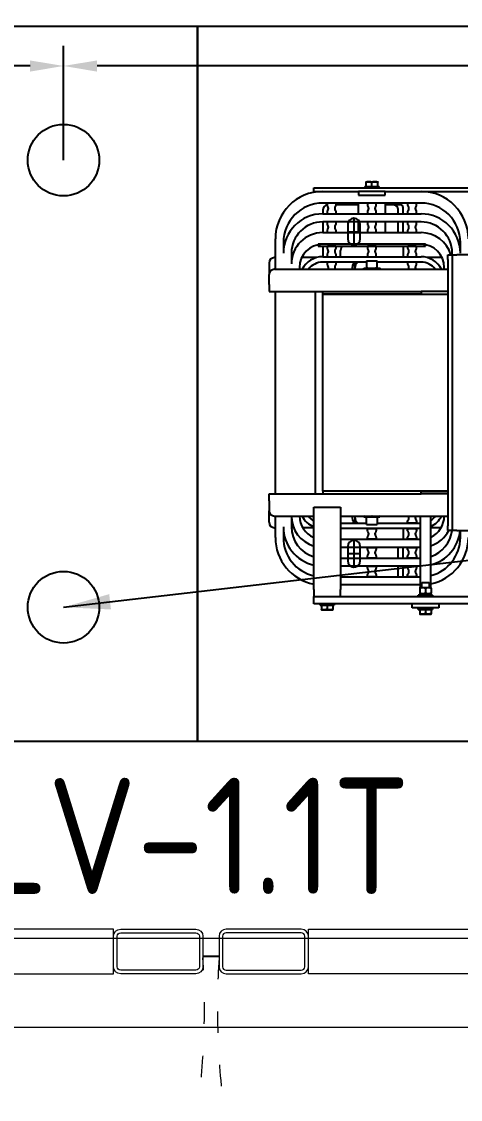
# Model space of a CAD drawing. Extents: x 61367 to 140945, y -1257 to 25588.
# Drawn here: x 79012 to 79503, y 8614 to 9819 of the extents above; entities that cross this region are included whole.
import ezdxf

# ---------------------------------------------------------------- set-up
doc = ezdxf.new("R2010")
doc.units = 0
doc.header["$MEASUREMENT"] = 0
doc.header["$PDMODE"] = 2
doc.header["$PDSIZE"] = 0.2
doc.linetypes.add('ACAD_ISO03W100', pattern=[30, 12, -18])
doc.layers.get('0').update_dxf_attribs({"linetype": 'CONTINUOUS'})
doc.layers.get('DEFPOINTS').update_dxf_attribs({"linetype": 'CONTINUOUS'})
for name, color, linetype, lineweight in [('CO', 7, 'CONTINUOUS', 9), ('THICK', 7, 'CONTINUOUS', 0), ('标注', 5, 'CONTINUOUS', 18)]:
    doc.layers.add(name, color=color, linetype=linetype, lineweight=lineweight)
doc.styles.add('txtstyle_200', font='tssdeng.shx', dxfattribs={"bigfont": 'hztxt.shx'})
doc.styles.add('仿宋', font='SimSun.ttf', dxfattribs={"width": 0.8})
doc.styles.add('仿宋体', font='仿宋_GB2312.ttf', dxfattribs={"width": 0.8})
doc.dimstyles.new('12倍', dxfattribs={"dimscale": 21, "dimtxt": 3.5, "dimasz": 2.5, "dimexe": 1.5, "dimexo": 0, "dimgap": 1, "dimtad": 1, "dimtoh": 1, "dimdsep": 46, "dimtxsty": '仿宋', "dimcen": 2.5, "dimdle": 5, "dimclrd": 4, "dimclre": 4, "dimclrt": 3, "dimadec": 0, "dimazin": 0, "dimtfac": 1, "dimtmove": 0, "dimatfit": 3, "dimfxl": 1, "dimtolj": 1, "dimarcsym": 0})
doc.dimstyles.new('STANDARD$0', dxfattribs={"dimtxt": 50, "dimasz": 50, "dimexe": 30, "dimexo": 0, "dimgap": 16, "dimtad": 1, "dimdec": 3, "dimdsep": 46, "dimtxsty": '仿宋体', "dimcen": 0, "dimclrd": 6, "dimclre": 6, "dimclrt": 3, "dimazin": 2, "dimtfac": 0.428571, "dimtdec": 3, "dimtmove": 0, "dimatfit": 3, "dimldrblk": 'NONE', "dimfxl": 1, "dimtolj": 1, "dimlwd": 25, "dimlwe": 25, "dimarcsym": 0})

# ---------------------------------------------------------------- blocks, each defined once
blk = doc.blocks.new('*D710')
at = {"color": 4, "linetype": 'Continuous', "lineweight": -2, "transparency": 16777216}
for p, q in [((80323.2, 10407.8), (80323.2, 9746.9)), ((79059.2, 9664.1), (79059.2, 9791.9)), ((80285.7, 9769.4), (79096.7, 9769.4))]:
    blk.add_line(p, q, dxfattribs=at)
at = {"color": 4, "transparency": 16777216}
for points in [[(79096.7, 9775.6), (79096.7, 9763.1), (79059.2, 9769.4)], [(80285.7, 9775.6), (80285.7, 9763.1), (80323.2, 9769.4)]]:
    blk.add_solid(points, dxfattribs=at)
at = {"layer": 'DEFPOINTS', "color": 0, "transparency": 16777216}
for p in [(80323.2, 10407.8), (79059.2, 9769.4), (79059.2, 9664.1)]:
    blk.add_point(p, dxfattribs=at)
at = {"color": 3, "lineweight": -3, "transparency": 16777216, "insert": (79691.2, 9810.6), "char_height": 52.5, "attachment_point": 5, "style": '仿宋'}
blk.add_mtext('\\A1;1264', dxfattribs=at)
blk = doc.blocks.new('*D711')
at = {"color": 4, "linetype": 'Continuous', "lineweight": -2, "transparency": 16777216}
for p, q in [((78559.2, 9664.1), (78559.2, 9791.9)), ((79059.2, 9664.1), (79059.2, 9791.9)), ((79021.7, 9769.4), (78596.7, 9769.4))]:
    blk.add_line(p, q, dxfattribs=at)
at = {"color": 4, "transparency": 16777216}
for points in [[(78596.7, 9775.6), (78596.7, 9763.1), (78559.2, 9769.4)], [(79021.7, 9775.6), (79021.7, 9763.1), (79059.2, 9769.4)]]:
    blk.add_solid(points, dxfattribs=at)
at = {"layer": 'DEFPOINTS', "color": 0, "transparency": 16777216}
for p in [(78559.2, 9769.4), (78559.2, 9664.1), (79059.2, 9664.1)]:
    blk.add_point(p, dxfattribs=at)
at = {"color": 3, "lineweight": -3, "transparency": 16777216, "insert": (78809.2, 9810.6), "char_height": 52.5, "attachment_point": 5, "style": '仿宋'}
blk.add_mtext('\\A1;500', dxfattribs=at)
blk = doc.blocks.new('*D714')
at = {"color": 4, "linetype": 'Continuous', "lineweight": -2, "transparency": 16777216}
for p, q in [((80026.9, 8754.1), (80132.9, 8754.1)), ((80101.4, 8701.6), (80101.4, 8166.6)), ((79468.1, 8114.1), (80132.9, 8114.1))]:
    blk.add_line(p, q, dxfattribs=at)
at = {"color": 4, "transparency": 16777216}
for points in [[(80092.6, 8701.6), (80110.1, 8701.6), (80101.4, 8754.1)], [(80092.6, 8166.6), (80110.1, 8166.6), (80101.4, 8114.1)]]:
    blk.add_solid(points, dxfattribs=at)
at = {"layer": 'DEFPOINTS', "color": 0, "transparency": 16777216}
for p in [(80026.9, 8754.1), (79468.1, 8114.1), (80101.4, 8114.1)]:
    blk.add_point(p, dxfattribs=at)
at = {"color": 3, "transparency": 16777216, "insert": (80043.6, 8434.1), "char_height": 73.5, "attachment_point": 5, "rotation": 90, "style": '仿宋'}
blk.add_mtext('\\A1;＜1000', dxfattribs=at)
blk = doc.blocks.new('fdsgfd')
at = {"color": 42}
for p, q in [((2329, 1266.7), (2332.2, 1266.7)), ((2329, 1261.4), (2329, 1266.1)), ((2332.2, 1266.7), (2338.7, 1266.7)), ((2335.5, 1261.4), (2335.5, 1266.1)), ((2338.7, 1266.7), (2342, 1266.7)), ((2342, 1261.4), (2342, 1266.1)), ((2270.5, 1259.8), (2810.5, 1259.8)), ((2270.5, 1255.8), (2270.5, 1259.8)), ((2270.5, 1255.8), (2280.5, 1255.8)), ((2280.5, 1255.8), (2320.5, 1255.8)), ((2320.5, 1255.8), (2320.5, 1251.8)), ((2350.5, 1255.8), (2320.5, 1255.8)), ((2327.5, 1261.4), (2327.5, 1259.8)), ((2327.5, 1261.4), (2343.5, 1261.4)), ((2343.5, 1259.8), (2343.5, 1261.4)), ((2350.5, 1255.8), (2390.5, 1255.8)), ((2350.5, 1251.8), (2350.5, 1255.8)), ((2390.5, 1255.8), (2510.5, 1255.8)), ((2294.5, 1242.8), (2280.5, 1242.8)), ((2285.5, 1241.8), (2285.5, 1240.4)), ((2294.5, 1242.8), (2286.5, 1242.8)), ((2339.5, 1242.8), (2294.5, 1242.8)), ((2295.5, 1240.4), (2295.5, 1241.8)), ((2320.5, 1251.8), (2350.5, 1251.8)), ((2320.5, 1230.8), (2320.5, 1242.8)), ((2330.5, 1241.8), (2330.5, 1240.4)), ((2339.5, 1242.8), (2331.5, 1242.8)), ((2384.5, 1242.8), (2339.5, 1242.8)), ((2340.5, 1240.4), (2340.5, 1241.8)), ((2350.5, 1242.8), (2350.5, 1230.8)), ((2375.5, 1241.8), (2375.5, 1240.4)), ((2384.5, 1242.8), (2376.5, 1242.8)), ((2390.5, 1242.8), (2384.5, 1242.8)), ((2385.5, 1240.4), (2385.5, 1241.8)), ((2280.5, 1234.8), (2280.5, 1230.8)), ((2280.5, 1230.8), (2294.5, 1230.8)), ((2285.5, 1233.3), (2285.5, 1231.8)), ((2286.5, 1230.8), (2294.5, 1230.8)), ((2294.5, 1230.8), (2339.5, 1230.8)), ((2320.5, 1240.8), (2295.5, 1240.8)), ((2295.5, 1231.8), (2295.5, 1233.3)), ((2330.5, 1233.3), (2330.5, 1231.8)), ((2331.5, 1230.8), (2339.5, 1230.8)), ((2339.5, 1230.8), (2384.5, 1230.8)), ((2340.5, 1231.8), (2340.5, 1233.3)), ((2358.5, 1240.8), (2350.5, 1240.8)), ((2368.9, 1240.8), (2358.5, 1240.8)), ((2364.5, 1236.9), (2364.5, 1230.8)), ((2370.5, 1230.8), (2370.5, 1236.9)), ((2375.5, 1233.3), (2375.5, 1231.8)), ((2376.5, 1230.8), (2384.5, 1230.8)), ((2384.5, 1230.8), (2390.5, 1230.8)), ((2385.5, 1231.8), (2385.5, 1233.3)), ((2294.5, 1221.8), (2280.5, 1221.8)), ((2280.5, 1221.8), (2280.5, 1209.8)), ((2285.5, 1220.8), (2285.5, 1219.4)), ((2294.5, 1221.8), (2286.5, 1221.8)), ((2339.5, 1221.8), (2294.5, 1221.8)), ((2295.5, 1219.4), (2295.5, 1220.8)), ((2308.5, 1218.8), (2308.5, 1209.8)), ((2315.5, 1225.8), (2315.5, 1195.8)), ((2320.5, 1209.8), (2320.5, 1221.8)), ((2330.5, 1220.8), (2330.5, 1219.4)), ((2339.5, 1221.8), (2331.5, 1221.8)), ((2384.5, 1221.8), (2339.5, 1221.8)), ((2340.5, 1219.4), (2340.5, 1220.8)), ((2350.5, 1221.8), (2350.5, 1209.8)), ((2364.5, 1221.8), (2364.5, 1209.8)), ((2370.5, 1209.8), (2370.5, 1221.8)), ((2375.5, 1220.8), (2375.5, 1219.4)), ((2384.5, 1221.8), (2376.5, 1221.8)), ((2390.5, 1221.8), (2384.5, 1221.8)), ((2385.5, 1219.4), (2385.5, 1220.8)), ((2280.5, 1209.8), (2294.5, 1209.8)), ((2285.5, 1212.3), (2285.5, 1210.8)), ((2286.5, 1209.8), (2294.5, 1209.8)), ((2294.5, 1209.8), (2339.5, 1209.8)), ((2295.5, 1210.8), (2295.5, 1212.3)), ((2308.5, 1210.8), (2322.5, 1210.8)), ((2330.5, 1212.3), (2330.5, 1210.8)), ((2331.5, 1209.8), (2339.5, 1209.8)), ((2339.5, 1209.8), (2384.5, 1209.8)), ((2340.5, 1210.8), (2340.5, 1212.3)), ((2375.5, 1212.3), (2375.5, 1210.8)), ((2376.5, 1209.8), (2384.5, 1209.8)), ((2384.5, 1209.8), (2390.5, 1209.8)), ((2385.5, 1210.8), (2385.5, 1212.3)), ((2227.5, 1168.8), (2227.5, 1202.8)), ((2236.5, 1198.8), (2236.5, 1186.8)), ((2280.5, 1196.8), (2275.5, 1196.8)), ((2275.5, 1196.8), (2275.5, 1196.3)), ((2275.5, 1196.3), (2275.5, 1194.8)), ((2275.5, 1194.8), (2294.5, 1194.8)), ((2390.5, 1196.8), (2280.5, 1196.8)), ((2390.5, 1196.8), (2280.5, 1196.8)), ((2280.5, 1194.8), (2280.5, 1182.8)), ((2285.5, 1193.8), (2285.5, 1192.4)), ((2294.5, 1194.8), (2286.5, 1194.8)), ((2294.5, 1194.8), (2339.5, 1194.8)), ((2295.5, 1192.4), (2295.5, 1193.8)), ((2330.5, 1193.8), (2330.5, 1192.4)), ((2339.5, 1194.8), (2331.5, 1194.8)), ((2339.5, 1194.8), (2384.5, 1194.8)), ((2340.5, 1192.4), (2340.5, 1193.8)), ((2370.5, 1194.8), (2370.5, 1182.8)), ((2375.5, 1193.8), (2375.5, 1192.4)), ((2384.5, 1194.8), (2376.5, 1194.8)), ((2384.5, 1194.8), (2395.5, 1194.8)), ((2385.5, 1192.4), (2385.5, 1193.8)), ((2395.5, 1196.8), (2390.5, 1196.8)), ((2395.5, 1196.3), (2395.5, 1196.8)), ((2395.5, 1194.8), (2395.5, 1196.3)), ((2434.5, 1186.8), (2434.5, 1198.8)), ((2227.5, 1181.8), (2226.5, 1181.8)), ((2245.5, 1186.8), (2245.5, 1174.8)), ((2246.2, 1181.8), (2245.5, 1181.8)), ((2273.3, 1181.8), (2256.9, 1181.8)), ((2280.5, 1182.8), (2294.5, 1182.8)), ((2285.5, 1185.3), (2285.5, 1183.8)), ((2286.5, 1182.8), (2294.5, 1182.8)), ((2294.5, 1182.8), (2339.5, 1182.8)), ((2295.5, 1183.8), (2295.5, 1185.3)), ((2300.5, 1182.8), (2300.5, 1189.8)), ((2330.5, 1185.3), (2330.5, 1183.8)), ((2331.5, 1182.8), (2339.5, 1182.8)), ((2339.5, 1182.8), (2384.5, 1182.8)), ((2340.5, 1183.8), (2340.5, 1185.3)), ((2375.5, 1185.3), (2375.5, 1183.8)), ((2376.5, 1182.8), (2384.5, 1182.8)), ((2384.5, 1182.8), (2390.5, 1182.8)), ((2385.5, 1183.8), (2385.5, 1185.3)), ((2414, 1181.8), (2397.6, 1181.8)), ((2420.5, 1184.8), (2425.5, 1184.8)), ((2420.5, 1179.8), (2420.5, 1184.8)), ((2425.5, 1184.8), (2425.5, 1186.8)), ((2425.5, 1184.8), (2425.5, 1179.8)), ((2425.5, 1184.8), (2430.5, 1184.8)), ((2470.5, 1184.8), (2430.5, 1184.8)), ((2220.5, 1175.8), (2220.5, 1162.8)), ((2254.5, 1170.8), (2254.5, 1168.8)), ((2294.5, 1176.8), (2280.5, 1176.8)), ((2285.5, 1175.8), (2285.5, 1174.4)), ((2294.5, 1176.8), (2286.5, 1176.8)), ((2329.5, 1176.8), (2294.5, 1176.8)), ((2295.5, 1174.4), (2295.5, 1175.8)), ((2326.5, 1169.9), (2331, 1169.9)), ((2329.5, 1178.4), (2329.5, 1169.9)), ((2329.5, 1178.4), (2341.5, 1178.4)), ((2331, 1169.9), (2340, 1169.9)), ((2340, 1169.9), (2344.5, 1169.9)), ((2341.5, 1169.9), (2341.5, 1178.4)), ((2384.5, 1176.8), (2341.5, 1176.8)), ((2375.5, 1175.8), (2375.5, 1174.4)), ((2384.5, 1176.8), (2376.5, 1176.8)), ((2390.5, 1176.8), (2384.5, 1176.8)), ((2385.5, 1174.4), (2385.5, 1175.8)), ((2416.5, 1168.8), (2416.5, 1170.8)), ((2420.5, 1179.8), (2420.5, 881.8)), ((2425.5, 1179.8), (2425.5, 881.8)), ((2220.5, 1151.8), (2220.5, 1162.8)), ((2226.5, 1168.8), (2420.5, 1168.8)), ((2326.5, 1169.1), (2326.5, 1168.8)), ((2335.5, 1169.1), (2335.5, 1168.8)), ((2344.5, 1169.1), (2344.5, 1168.8)), ((2220.5, 1151.8), (2220.5, 1143.8)), ((2220.5, 1143.8), (2280.5, 1143.8)), ((2227.5, 917.8), (2227.5, 1143.8)), ((2272.5, 917.8), (2272.5, 1143.8)), ((2280.5, 1143.8), (2390.5, 1143.8)), ((2280.5, 1140.8), (2280.5, 1143.8)), ((2390.5, 1140.8), (2280.5, 1140.8)), ((2280.5, 1140.8), (2390.5, 1140.8)), ((2280.5, 920.8), (2280.5, 1140.8)), ((2420.5, 1143.8), (2390.5, 1143.8)), ((2390.5, 1143.8), (2390.5, 1140.8)), ((2390.5, 1143.8), (2390.5, 1140.8)), ((2390.5, 1140.8), (2420.5, 1140.8)), ((2390.5, 1140.8), (2420.5, 1140.8)), ((2220.5, 917.8), (2280.5, 917.8)), ((2220.5, 909.8), (2220.5, 917.8)), ((2390.5, 920.8), (2280.5, 920.8)), ((2280.5, 920.8), (2280.5, 917.8)), ((2390.5, 920.8), (2280.5, 920.8)), ((2280.5, 917.8), (2390.5, 917.8)), ((2390.5, 917.8), (2390.5, 920.8)), ((2390.5, 920.8), (2420.5, 920.8)), ((2390.5, 917.8), (2390.5, 920.8)), ((2420.5, 920.8), (2390.5, 920.8)), ((2420.5, 917.8), (2390.5, 917.8)), ((2220.5, 909.8), (2220.5, 898.8)), ((2220.5, 885.8), (2220.5, 898.8)), ((2226.5, 892.8), (2270.5, 892.8)), ((2227.5, 868.8), (2227.5, 892.8)), ((2245.5, 892.8), (2245.5, 880.8)), ((2270.5, 902.8), (2300.5, 902.8)), ((2270.5, 810.8), (2270.5, 902.8)), ((2300.5, 902.8), (2300.5, 810.8)), ((2300.5, 892.8), (2420.5, 892.8)), ((2326.5, 892.6), (2326.5, 892.8)), ((2335.5, 892.6), (2335.5, 892.8)), ((2344.5, 892.6), (2344.5, 892.8)), ((2389.5, 892.8), (2389.5, 812.8)), ((2401.5, 812.8), (2401.5, 892.8)), ((2236.5, 880.8), (2236.5, 868.8)), ((2300.5, 884.8), (2329.5, 884.8)), ((2326.5, 891.8), (2331, 891.8)), ((2329.5, 883.3), (2329.5, 891.8)), ((2329.5, 883.3), (2341.5, 883.3)), ((2331, 891.8), (2340, 891.8)), ((2340, 891.8), (2344.5, 891.8)), ((2341.5, 891.8), (2341.5, 883.3)), ((2341.5, 884.8), (2384.5, 884.8)), ((2375.5, 885.8), (2375.5, 887.3)), ((2384.5, 884.8), (2376.5, 884.8)), ((2384.5, 884.8), (2389.5, 884.8)), ((2385.5, 887.3), (2385.5, 885.8)), ((2420.5, 876.8), (2420.5, 881.8)), ((2425.5, 881.8), (2425.5, 876.8)), ((2227.5, 879.8), (2226.5, 879.8)), ((2236.5, 879.8), (2236.5, 879.8)), ((2248, 879.8), (2245.5, 879.8)), ((2270.5, 879.8), (2257.9, 879.8)), ((2339.5, 878.8), (2300.5, 878.8)), ((2330.5, 876.4), (2330.5, 877.8)), ((2330.5, 867.8), (2330.5, 869.3)), ((2331.5, 878.8), (2339.5, 878.8)), ((2384.5, 878.8), (2339.5, 878.8)), ((2340.5, 877.8), (2340.5, 876.4)), ((2340.5, 869.3), (2340.5, 867.8)), ((2370.5, 878.8), (2370.5, 866.8)), ((2375.5, 876.4), (2375.5, 877.8)), ((2375.5, 867.8), (2375.5, 869.3)), ((2376.5, 878.8), (2384.5, 878.8)), ((2389.5, 878.8), (2384.5, 878.8)), ((2385.5, 877.8), (2385.5, 876.4)), ((2385.5, 869.3), (2385.5, 867.8)), ((2413, 879.8), (2401.5, 879.8)), ((2425.5, 876.8), (2420.5, 876.8)), ((2430.5, 876.8), (2425.5, 876.8)), ((2430.5, 876.8), (2470.5, 876.8)), ((2434.5, 868.8), (2434.5, 876.8)), ((2300.5, 866.8), (2339.5, 866.8)), ((2339.5, 857.8), (2300.5, 857.8)), ((2308.5, 857.8), (2308.5, 845.8)), ((2315.5, 865.8), (2315.5, 835.8)), ((2322.5, 845.8), (2322.5, 857.8)), ((2330.5, 855.4), (2330.5, 856.8)), ((2339.5, 866.8), (2331.5, 866.8)), ((2331.5, 857.8), (2339.5, 857.8)), ((2339.5, 866.8), (2384.5, 866.8)), ((2384.5, 857.8), (2339.5, 857.8)), ((2340.5, 856.8), (2340.5, 855.4)), ((2364.5, 857.8), (2364.5, 845.8)), ((2370.5, 845.8), (2370.5, 857.8)), ((2375.5, 855.4), (2375.5, 856.8)), ((2384.5, 866.8), (2376.5, 866.8)), ((2376.5, 857.8), (2384.5, 857.8)), ((2384.5, 866.8), (2389.5, 866.8)), ((2389.5, 857.8), (2384.5, 857.8)), ((2385.5, 856.8), (2385.5, 855.4)), ((2300.5, 845.8), (2339.5, 845.8)), ((2308.5, 850.8), (2322.5, 850.8)), ((2330.5, 846.8), (2330.5, 848.3)), ((2339.5, 845.8), (2331.5, 845.8)), ((2339.5, 845.8), (2384.5, 845.8)), ((2340.5, 848.3), (2340.5, 846.8)), ((2375.5, 846.8), (2375.5, 848.3)), ((2384.5, 845.8), (2376.5, 845.8)), ((2384.5, 845.8), (2389.5, 845.8)), ((2385.5, 848.3), (2385.5, 846.8)), ((2339.5, 836.8), (2300.5, 836.8)), ((2330.5, 834.4), (2330.5, 835.8)), ((2331.5, 836.8), (2339.5, 836.8)), ((2384.5, 836.8), (2339.5, 836.8)), ((2340.5, 835.8), (2340.5, 834.4)), ((2364.5, 836.8), (2364.5, 824.8)), ((2370.5, 824.8), (2370.5, 836.8)), ((2375.5, 834.4), (2375.5, 835.8)), ((2376.5, 836.8), (2384.5, 836.8)), ((2389.5, 836.8), (2384.5, 836.8)), ((2385.5, 835.8), (2385.5, 834.4)), ((2300.5, 824.8), (2339.5, 824.8)), ((2330.5, 825.8), (2330.5, 827.3)), ((2339.5, 824.8), (2331.5, 824.8)), ((2339.5, 824.8), (2384.5, 824.8)), ((2340.5, 827.3), (2340.5, 825.8)), ((2375.5, 825.8), (2375.5, 827.3)), ((2384.5, 824.8), (2376.5, 824.8)), ((2384.5, 824.8), (2389.5, 824.8)), ((2385.5, 827.3), (2385.5, 825.8)), ((2270.5, 810.8), (2270.5, 802.8)), ((2389.5, 815.8), (2300.5, 815.8)), ((2300.5, 802.8), (2300.5, 810.8)), ((2389, 812.8), (2392.2, 812.8)), ((2389, 812.3), (2389, 806.6)), ((2391.5, 812.8), (2391.5, 818.4)), ((2391.5, 818.4), (2399.5, 818.4)), ((2392.2, 812.8), (2398.7, 812.8)), ((2395.5, 812.3), (2395.5, 806.6)), ((2398.7, 812.8), (2402, 812.8)), ((2399.5, 818.4), (2399.5, 812.8)), ((2402, 812.3), (2402, 806.6)), ((2270.5, 794.8), (2270.5, 802.8)), ((2270.5, 802.8), (2860.5, 802.8)), ((2387.5, 802.8), (2387.5, 804.4)), ((2403.5, 804.4), (2387.5, 804.4)), ((2403.5, 802.8), (2387.5, 802.8)), ((2389, 806), (2392.2, 806)), ((2389.5, 804.4), (2389.5, 806)), ((2389.5, 802.8), (2389.5, 802.8)), ((2391.5, 802.8), (2391.5, 802.8)), ((2392.2, 806), (2398.7, 806)), ((2398.7, 806), (2402, 806)), ((2399.5, 802.8), (2399.5, 802.8)), ((2401.5, 806), (2401.5, 804.4)), ((2401.5, 802.8), (2401.5, 802.8)), ((2403.5, 804.4), (2403.5, 802.8)), ((2380.5, 794.8), (2270.5, 794.8)), ((2277.5, 793.2), (2277.5, 794.8)), ((2277.5, 793.2), (2293.5, 793.2)), ((2279, 793.2), (2279, 788.5)), ((2279, 787.9), (2282.2, 787.9)), ((2282.2, 787.9), (2288.7, 787.9)), ((2285.5, 793.2), (2285.5, 788.5)), ((2288.7, 787.9), (2292, 787.9)), ((2292, 793.2), (2292, 788.5)), ((2293.5, 794.8), (2293.5, 793.2)), ((2380.5, 795), (2410.5, 795)), ((2380.5, 790), (2380.5, 795)), ((2410.5, 790), (2380.5, 790)), ((2387.5, 788.4), (2387.5, 790)), ((2387.5, 788.4), (2403.5, 788.4)), ((2389, 788.4), (2389, 783.6)), ((2395.5, 788.4), (2395.5, 783.6)), ((2402, 788.4), (2402, 783.6)), ((2403.5, 790), (2403.5, 788.4)), ((2410.5, 795), (2410.5, 790)), ((2550.5, 794.8), (2410.5, 794.8)), ((2389, 783.1), (2392.2, 783.1)), ((2392.2, 783.1), (2398.7, 783.1)), ((2398.7, 783.1), (2402, 783.1))]:
    blk.add_line(p, q, dxfattribs=at)
for points in [[(2322.5, 1202.8), (2322.5, 1218.8, 1), (2308.5, 1218.8), (2308.5, 1202.8, 1)], [(2322.5, 842.8), (2322.5, 858.8, 1), (2308.5, 858.8), (2308.5, 842.8, 1)]]:
    blk.add_lwpolyline(points, format="xyb", close=True, dxfattribs=at)
for points in [[(2331, 1169.9), (2330.6, 1169.9), (2328.6, 1169.6), (2326.5, 1169.1)], [(2326.5, 1169.1), (2326.5, 1169.7), (2326.5, 1169.9)], [(2335.5, 1169.1), (2333.3, 1169.7), (2331, 1169.9)], [(2340, 1169.9), (2339.6, 1169.9), (2337.6, 1169.6), (2335.5, 1169.1)], [(2344.5, 1169.1), (2342.3, 1169.7), (2340, 1169.9)], [(2344.5, 1169.9), (2344.5, 1169.9), (2344.5, 1169.7), (2344.5, 1169.1)], [(2331, 891.8), (2330.6, 891.8), (2328.6, 892), (2326.5, 892.6)], [(2326.5, 892.6), (2326.5, 892), (2326.5, 891.8)], [(2335.5, 892.6), (2333.3, 892), (2331, 891.8)], [(2340, 891.8), (2339.6, 891.8), (2337.6, 892), (2335.5, 892.6)], [(2344.5, 892.6), (2342.3, 892), (2340, 891.8)], [(2344.5, 891.8), (2344.5, 891.8), (2344.5, 892), (2344.5, 892.6)], [(2389, 812.3), (2392.2, 812.8)], [(2389, 812.8), (2389, 812.8), (2389, 812.3)], [(2392.2, 812.8), (2392.4, 812.8), (2395.5, 812.3)], [(2395.5, 812.3), (2398.7, 812.8)], [(2398.7, 812.8), (2398.9, 812.8), (2402, 812.3)], [(2402, 812.3), (2402, 812.8)], [(2392.2, 806), (2392, 806), (2389, 806.6)], [(2389, 806.6), (2389, 806)], [(2395.5, 806.6), (2392.2, 806)], [(2398.7, 806), (2398.5, 806), (2395.5, 806.6)], [(2402, 806.6), (2398.7, 806)], [(2402, 806), (2402, 806), (2402, 806.6)]]:
    blk.add_lwpolyline(points, dxfattribs=at)
for centre, radius, start, end in [((2280.5, 1202.8), 53, 90, 180), ((2390.5, 1202.8), 53, 360, 90), ((2280.5, 1198.8), 44, 90, 180), ((2286.5, 1241.8), 1, 90.409, 180), ((2294.5, 1241.8), 1, 0, 90), ((2331.5, 1241.8), 1, 90.409, 180), ((2339.5, 1241.8), 1, 0, 90), ((2376.5, 1241.8), 1, 90.409, 180), ((2384.5, 1241.8), 1, 0, 90), ((2390.5, 1198.8), 44, 0, 90), ((2280.5, 1186.8), 44, 90, 180), ((2286.5, 1234.8), 6, 99.5898, 180), ((2287.5, 1240.4), 2, 179.9995, 225.5742), ((2287.5, 1233.3), 2, 134.4258, 180.0005), ((2286.5, 1231.8), 1, 180.001, 269.9975), ((2284, 1236.8), 3, 314.4271, 45.5729), ((2297, 1236.8), 3, 134.427, 225.5732), ((2294.5, 1231.8), 1, 270, 360), ((2293.5, 1240.4), 2, 314.4271, 360), ((2293.5, 1233.3), 2, 0.0005, 45.5717), ((2332.5, 1240.4), 2, 179.9995, 225.5742), ((2332.5, 1233.3), 2, 134.4258, 180.0005), ((2331.5, 1231.8), 1, 180.001, 269.9975), ((2329, 1236.8), 3, 314.4271, 45.5729), ((2342, 1236.8), 3, 134.427, 225.5732), ((2339.5, 1231.8), 1, 270, 360), ((2338.5, 1240.4), 2, 314.4271, 360), ((2338.5, 1233.3), 2, 0.0005, 45.5717), ((2377.5, 1240.4), 2, 179.9995, 225.5742), ((2377.5, 1233.3), 2, 134.4258, 180.0005), ((2376.5, 1231.8), 1, 180.001, 269.9975), ((2374, 1236.8), 3, 314.4271, 45.5729), ((2387, 1236.8), 3, 134.427, 225.5732), ((2384.5, 1231.8), 1, 270, 360), ((2383.5, 1240.4), 2, 314.4271, 360), ((2383.5, 1233.3), 2, 0.0005, 45.5717), ((2390.5, 1186.8), 44, 0, 90), ((2280.5, 1186.8), 35, 90, 180), ((2286.5, 1220.8), 1, 90.409, 180), ((2287.5, 1219.4), 2, 179.9995, 225.5742), ((2284, 1215.8), 3, 314.4271, 45.5729), ((2297, 1215.8), 3, 134.427, 225.5732), ((2294.5, 1220.8), 1, 0, 90), ((2293.5, 1219.4), 2, 314.4271, 360), ((2315.5, 1218.8), 7, 154.6231, 180), ((2331.5, 1220.8), 1, 90.409, 180), ((2332.5, 1219.4), 2, 179.9995, 225.5742), ((2329, 1215.8), 3, 314.4271, 45.5729), ((2342, 1215.8), 3, 134.427, 225.5732), ((2339.5, 1220.8), 1, 0, 90), ((2338.5, 1219.4), 2, 314.4271, 360), ((2376.5, 1220.8), 1, 90.409, 180), ((2377.5, 1219.4), 2, 179.9995, 225.5742), ((2374, 1215.8), 3, 314.4271, 45.5729), ((2387, 1215.8), 3, 134.427, 225.5732), ((2384.5, 1220.8), 1, 0, 90), ((2383.5, 1219.4), 2, 314.4271, 360), ((2390.5, 1186.8), 35, 360, 90), ((2280.5, 1174.8), 35, 90, 180), ((2287.5, 1212.3), 2, 134.4258, 180.0005), ((2286.5, 1210.8), 1, 180.001, 269.9975), ((2294.5, 1210.8), 1, 270, 360), ((2293.5, 1212.3), 2, 0.0005, 45.5717), ((2332.5, 1212.3), 2, 134.4258, 180.0005), ((2331.5, 1210.8), 1, 180.001, 269.9975), ((2339.5, 1210.8), 1, 270, 360), ((2338.5, 1212.3), 2, 0.0005, 45.5717), ((2377.5, 1212.3), 2, 134.4258, 180.0005), ((2376.5, 1210.8), 1, 180.001, 269.9975), ((2384.5, 1210.8), 1, 270, 360), ((2383.5, 1212.3), 2, 0.0005, 45.5717), ((2390.5, 1174.8), 35, 16.6015, 90), ((2280.5, 1170.8), 26, 90, 180), ((2286.5, 1193.8), 1, 90.409, 180), ((2294.5, 1193.8), 1, 0, 90), ((2306.5, 1189.8), 6, 123.5573, 180), ((2331.5, 1193.8), 1, 90.409, 180), ((2339.5, 1193.8), 1, 0, 90), ((2376.5, 1193.8), 1, 90.409, 180), ((2384.5, 1193.8), 1, 0, 90), ((2390.5, 1170.8), 26, 0, 90), ((2226.5, 1175.8), 6, 90, 180), ((2280.5, 1156.8), 26, 90, 152.5136), ((2287.5, 1192.4), 2, 179.9995, 225.5742), ((2287.5, 1185.3), 2, 134.4258, 180.0005), ((2286.5, 1183.8), 1, 180.001, 269.9975), ((2284, 1188.8), 3, 314.4271, 45.5729), ((2297, 1188.8), 3, 134.427, 225.5732), ((2294.5, 1183.8), 1, 270, 360), ((2293.5, 1192.4), 2, 314.4271, 360), ((2293.5, 1185.3), 2, 0.0005, 45.5717), ((2332.5, 1192.4), 2, 179.9995, 225.5742), ((2332.5, 1185.3), 2, 134.4258, 180.0005), ((2331.5, 1183.8), 1, 180.001, 269.9975), ((2329, 1188.8), 3, 314.4271, 45.5729), ((2342, 1188.8), 3, 134.427, 225.5732), ((2339.5, 1183.8), 1, 270, 360), ((2338.5, 1192.4), 2, 314.4271, 360), ((2338.5, 1185.3), 2, 0.0005, 45.5717), ((2377.5, 1192.4), 2, 179.9995, 225.5742), ((2377.5, 1185.3), 2, 134.4258, 180.0005), ((2376.5, 1183.8), 1, 180.001, 269.9975), ((2374, 1188.8), 3, 314.4271, 45.5729), ((2387, 1188.8), 3, 134.427, 225.5732), ((2384.5, 1183.8), 1, 270, 360), ((2383.5, 1192.4), 2, 314.4271, 360), ((2383.5, 1185.3), 2, 0.0005, 45.5717), ((2390.5, 1156.8), 26, 27.4864, 90), ((2280.5, 1156.8), 20, 90, 143.1301), ((2286.5, 1175.8), 1, 90.409, 180), ((2287.5, 1174.4), 2, 179.9995, 225.5742), ((2284, 1170.8), 3, 318.1892, 45.5729), ((2297, 1170.8), 3, 134.427, 221.8101), ((2294.5, 1175.8), 1, 0, 90), ((2293.5, 1174.4), 2, 314.4271, 360), ((2325.5, 1169.8), 12, 144.3147, 184.7802), ((2325.5, 1169.8), 9, 128.9424, 180), ((2325.5, 1169.8), 9, 180, 186.3794), ((2376.5, 1175.8), 1, 90.409, 180), ((2377.5, 1174.4), 2, 179.9995, 225.5742), ((2374, 1170.8), 3, 318.1892, 45.5729), ((2387, 1170.8), 3, 134.427, 221.8101), ((2384.5, 1175.8), 1, 0, 90), ((2383.5, 1174.4), 2, 314.4271, 360), ((2390.5, 1156.8), 20, 36.8699, 90), ((2226.5, 1162.8), 6, 90, 180), ((2226.5, 898.8), 6, 180, 270), ((2280.5, 892.8), 35, 180, 253.3985), ((2280.5, 892.8), 26, 180, 247.3801), ((2280.5, 904.8), 26, 207.4864, 247.3801), ((2280.5, 904.8), 20, 216.8699, 240), ((2325.5, 891.8), 12, 175.2198, 215.6853), ((2325.5, 891.8), 9, 173.6206, 180), ((2374, 890.8), 3, 314.4271, 41.8108), ((2387, 890.8), 3, 138.1899, 225.573), ((2390.5, 904.8), 20, 303.367, 323.1301), ((2390.5, 904.8), 26, 295.029, 332.5136), ((2390.5, 892.8), 26, 295.029, 0), ((2226.5, 885.8), 6, 180, 270), ((2280.5, 880.8), 44, 180, 256.8634), ((2280.5, 880.8), 35, 180, 253.3985), ((2325.5, 891.8), 9, 180, 231.0576), ((2377.5, 887.3), 2, 134.4258, 180.0005), ((2376.5, 885.8), 1, 180, 269.591), ((2384.5, 885.8), 1, 270, 0), ((2383.5, 887.3), 2, 0, 45.5729), ((2280.5, 868.8), 53, 180, 259.1243), ((2280.5, 868.8), 44, 180, 256.8634), ((2331.5, 877.8), 1, 90.0025, 179.999), ((2332.5, 876.4), 2, 179.9995, 225.5742), ((2332.5, 869.3), 2, 134.4258, 180.0005), ((2329, 872.8), 3, 314.4271, 45.5729), ((2342, 872.8), 3, 134.4268, 225.573), ((2339.5, 877.8), 1, 0, 90), ((2338.5, 876.4), 2, 314.4283, 359.9995), ((2338.5, 869.3), 2, 0, 45.5729), ((2376.5, 877.8), 1, 90.0025, 179.999), ((2377.5, 876.4), 2, 179.9995, 225.5742), ((2377.5, 869.3), 2, 134.4258, 180.0005), ((2374, 872.8), 3, 314.4271, 45.5729), ((2387, 872.8), 3, 134.4268, 225.573), ((2384.5, 877.8), 1, 0, 90), ((2383.5, 876.4), 2, 314.4283, 359.9995), ((2383.5, 869.3), 2, 0, 45.5729), ((2390.5, 892.8), 35, 288.3177, 332.7971), ((2390.5, 880.8), 44, 284.4775, 354.7841), ((2390.5, 880.8), 35, 288.3177, 353.4376), ((2390.5, 868.8), 44, 284.4775, 0), ((2390.5, 868.8), 53, 281.9786, 0), ((2331.5, 867.8), 1, 180, 269.591), ((2331.5, 856.8), 1, 90.0025, 179.999), ((2339.5, 867.8), 1, 270, 0), ((2339.5, 856.8), 1, 0, 90), ((2376.5, 867.8), 1, 180, 269.591), ((2376.5, 856.8), 1, 90.0025, 179.999), ((2384.5, 867.8), 1, 270, 0), ((2384.5, 856.8), 1, 0, 90), ((2332.5, 855.4), 2, 179.9995, 225.5742), ((2332.5, 848.3), 2, 134.4258, 180.0005), ((2331.5, 846.8), 1, 180, 269.591), ((2329, 851.8), 3, 314.4271, 45.5729), ((2342, 851.8), 3, 134.4268, 225.573), ((2339.5, 846.8), 1, 270, 0), ((2338.5, 855.4), 2, 314.4283, 359.9995), ((2338.5, 848.3), 2, 0, 45.5729), ((2377.5, 855.4), 2, 179.9995, 225.5742), ((2377.5, 848.3), 2, 134.4258, 180.0005), ((2376.5, 846.8), 1, 180, 269.591), ((2374, 851.8), 3, 314.4271, 45.5729), ((2387, 851.8), 3, 134.4268, 225.573), ((2384.5, 846.8), 1, 270, 0), ((2383.5, 855.4), 2, 314.4283, 359.9995), ((2383.5, 848.3), 2, 0, 45.5729), ((2315.5, 842.8), 7, 238.9973, 301.0027), ((2331.5, 835.8), 1, 90.0025, 179.999), ((2332.5, 834.4), 2, 179.9995, 225.5742), ((2329, 830.8), 3, 314.4271, 45.5729), ((2342, 830.8), 3, 134.4268, 225.573), ((2339.5, 835.8), 1, 0, 90), ((2338.5, 834.4), 2, 314.4283, 359.9995), ((2376.5, 835.8), 1, 90.0025, 179.999), ((2377.5, 834.4), 2, 179.9995, 225.5742), ((2374, 830.8), 3, 314.4271, 45.5729), ((2387, 830.8), 3, 134.4268, 225.573), ((2384.5, 835.8), 1, 0, 90), ((2383.5, 834.4), 2, 314.4283, 359.9995), ((2332.5, 827.3), 2, 134.4258, 180.0005), ((2331.5, 825.8), 1, 180, 269.591), ((2339.5, 825.8), 1, 270, 0), ((2338.5, 827.3), 2, 0, 45.5729), ((2377.5, 827.3), 2, 134.4258, 180.0005), ((2376.5, 825.8), 1, 180, 269.591), ((2384.5, 825.8), 1, 270, 0), ((2383.5, 827.3), 2, 0, 45.5729)]:
    blk.add_arc(centre, radius, start, end, dxfattribs=at)
for major_axis, start_param, end_param in [((6, 0), 0, 1.570796), ((-12, 0), 3.141593, 3.665191)]:
    blk.add_ellipse((2358.5, 1236.9), major_axis=major_axis, ratio=0.661765, start_param=start_param, end_param=end_param, dxfattribs=at)
for points in [[(2332.2, 1266.7), (2330.7, 1266.7), (2329, 1266.1)], [(2329, 1266.1), (2329, 1266.7), (2329, 1266.7)], [(2335.5, 1266.1), (2333.7, 1266.7), (2332.2, 1266.7)], [(2338.7, 1266.7), (2337.2, 1266.7), (2335.5, 1266.1)], [(2342, 1266.1), (2340.2, 1266.7), (2338.7, 1266.7)], [(2342, 1266.7), (2342, 1266.7), (2342, 1266.1)], [(2316.5, 1175), (2318.1, 1176), (2319.6, 1176.8)], [(2316.5, 1169.8), (2316.5, 1172.2), (2316.5, 1175)], [(2316.5, 1168.8), (2316.5, 1169.3), (2316.5, 1169.8)], [(2316.5, 892.8), (2316.5, 892.3), (2316.5, 891.8)], [(2316.5, 891.8), (2316.5, 889.4), (2316.5, 886.6)], [(2316.5, 886.6), (2318.1, 885.7), (2319.6, 884.8)], [(2282.2, 787.9), (2280.7, 787.9), (2279, 788.5)], [(2279, 788.5), (2279, 787.9), (2279, 787.9)], [(2285.5, 788.5), (2283.7, 787.9), (2282.2, 787.9)], [(2288.7, 787.9), (2287.2, 787.9), (2285.5, 788.5)], [(2292, 788.5), (2290.2, 787.9), (2288.7, 787.9)], [(2292, 787.9), (2292, 787.9), (2292, 788.5)], [(2392.2, 783.1), (2390.7, 783.1), (2389, 783.6)], [(2389, 783.6), (2389, 783.1), (2389, 783.1)], [(2395.5, 783.6), (2393.7, 783.1), (2392.2, 783.1)], [(2398.7, 783.1), (2397.2, 783.1), (2395.5, 783.6)], [(2402, 783.6), (2400.2, 783.1), (2398.7, 783.1)], [(2402, 783.1), (2402, 783.1), (2402, 783.6)]]:
    blk.add_open_spline(points, degree=2, dxfattribs=at)
blk = doc.blocks.new('*D724')
at = {"layer": 'DEFPOINTS', "color": 0, "transparency": 16777216}
for p in [(68131.2, 8802.8), (80323.2, 8802.8), (68131.2, 7677.3)]:
    blk.add_point(p, dxfattribs=at)
at = {"layer": 'THICK', "color": 4, "linetype": 'Continuous', "lineweight": -2, "transparency": 16777216}
for p, q in [((68131.2, 8802.8), (68131.2, 7645.8)), ((80323.2, 8802.8), (80323.2, 7645.8)), ((80270.7, 7677.3), (68183.7, 7677.3))]:
    blk.add_line(p, q, dxfattribs=at)
at = {"layer": 'THICK', "color": 4, "transparency": 16777216}
for points in [[(68183.7, 7686.1), (68183.7, 7668.6), (68131.2, 7677.3)], [(80270.7, 7686.1), (80270.7, 7668.6), (80323.2, 7677.3)]]:
    blk.add_solid(points, dxfattribs=at)
at = {"layer": 'THICK', "color": 3, "lineweight": 13, "transparency": 16777216, "insert": (74552.1, 7756.9), "char_height": 73.5, "attachment_point": 5, "style": '仿宋'}
blk.add_mtext('\\A1;{\\Fromans,gbcbig|c134;TOTAL LENGTH\\A1;\\fSimSun|b0|i0|c134|p2; 12192\\H0.7x;\\S+0^ -5;}', dxfattribs=at)

msp = doc.modelspace()

# ---------------------------------------------------------------- linework, layer by layer
msp.add_line((79215.171, 8773.985), (79233.171, 8773.985))
for points in [[(78409.171, 9814.072), (79209.171, 9814.072), (79209.171, 9014.072), (78409.171, 9014.072)], [(79209.171, 9814.072), (80059.171, 9814.072), (80059.171, 9014.072), (79209.171, 9014.072)]]:
    msp.add_lwpolyline(points, close=True)
for centre in [(79059.171, 9664.072), (79059.171, 9164.072)]:
    msp.add_circle(centre, 40)
at = {"layer": 'CO'}
for points in [[(79115.171, 8762.071), (79115.171, 8796.071, -0.41421356), (79123.171, 8804.071), (79207.171, 8804.071, -0.41421356), (79215.171, 8796.071), (79215.171, 8762.071, -0.41421356), (79207.171, 8754.071), (79123.171, 8754.071, -0.41421356)], [(79119.171, 8762.071), (79119.171, 8796.071, -0.41421356), (79123.171, 8800.071), (79207.171, 8800.071, -0.41421356), (79211.171, 8796.071), (79211.171, 8762.071, -0.41421356), (79207.171, 8758.071), (79123.171, 8758.071, -0.41421356)], [(79333.171, 8762.071), (79333.171, 8796.071, 0.41421356), (79325.171, 8804.071), (79241.171, 8804.071, 0.41421356), (79233.171, 8796.071), (79233.171, 8762.071, 0.41421356), (79241.171, 8754.071), (79325.171, 8754.071, 0.41421356)], [(79329.171, 8762.071), (79329.171, 8796.071, 0.41421356), (79325.171, 8800.071), (79241.171, 8800.071, 0.41421356), (79237.171, 8796.071), (79237.171, 8762.071, 0.41421356), (79241.171, 8758.071), (79325.171, 8758.071, 0.41421356)]]:
    msp.add_lwpolyline(points, format="xyb", close=True, dxfattribs=at)
msp.add_lwpolyline([(80169.171, 8694.072), (68285.171, 8694.072), (68285.171, 8794.072), (80169.171, 8794.072)], close=True, dxfattribs=at)
at = {"layer": 'THICK'}
for points in [[(79115.171, 8804.071), (78477.171, 8804.071), (78477.171, 8754.071), (79115.171, 8754.071)], [(79333.171, 8804.071), (79971.171, 8804.071), (79971.171, 8754.071), (79333.171, 8754.071)]]:
    msp.add_lwpolyline(points, close=True, dxfattribs=at)
at = {"layer": 'THICK', "color": 4, "linetype": 'ACAD_ISO03W100', "ltscale": 2}
for centre, start, end in [((78321.138, 8716.072), 320.488573, 3.585902), ((80127.204, 8716.072), 176.414098, 219.511427)]:
    msp.add_arc(centre, 895.787, start, end, dxfattribs=at)

# ---------------------------------------------------------------- block references
at = {"color": 0}
msp.add_blockref('fdsgfd', (77068.707, 8373.247), dxfattribs=at)

# ---------------------------------------------------------------- texts
at = {"layer": '标注', "color": 1, "insert": (78961.601, 8843.407), "char_height": 130, "width": 638.98696, "attachment_point": 7, "style": 'txtstyle_200'}
msp.add_mtext('{\\Fgbenor,gbcbig|c134;LV-1.1T}', dxfattribs=at)

# ---------------------------------------------------------------- dimensions: what is measured, and where the dimension line sits
at = {"lineweight": -3}
for base, p1, p2, picture, middle in [((79059.171, 9769.378), (80323.171, 10407.788), (79059.171, 9664.072), '*D710', (79691.171, 9810.628)), ((78559.171, 9769.378), (79059.171, 9664.072), (78559.171, 9664.072), '*D711', (78809.171, 9810.628))]:
    dim = msp.add_linear_dim(base=base, p1=p1, p2=p2, dimstyle='STANDARD$0', override={"dimscale": 15, "dimtxt": 3.5, "dimasz": 2.5, "dimexe": 1.5, "dimgap": 1, "dimdec": 2, "dimlfac": -1, "dimtxsty": '仿宋', "dimcen": 2.5, "dimdle": 5, "dimclrd": 4, "dimclre": 4, "dimadec": 0, "dimazin": 0, "dimtfac": 1, "dimtdec": 2, "dimlwd": 65534, "dimlwe": 65534}, dxfattribs=at)
    dim.commit()
    dim.dimension.update_dxf_attribs({"geometry": picture, "text_midpoint": middle})
dim = msp.add_linear_dim(base=(80101.375, 8114.103), p1=(80026.948, 8754.071), p2=(79468.148, 8114.103), angle=90, text='＜1000', dimstyle='12倍')
dim.commit()
dim.dimension.update_dxf_attribs({"geometry": '*D714', "text_midpoint": (80043.625, 8434.087)})
at = {"layer": 'THICK', "color": 4, "lineweight": 13}
dim = msp.add_linear_dim(base=(68131.171, 7677.314), p1=(80323.171, 8802.842), p2=(68131.171, 8802.842), angle=180, text='{\\Fromans,gbcbig|c134;TOTAL LENGTH\\A1;\\fSimSun|b0|i0|c134|p2; <>\\H0.7x;\\S+0^ -5;}', dimstyle='12倍', dxfattribs=at)
dim.commit()
dim.dimension.update_dxf_attribs({"geometry": '*D724', "text_midpoint": (74552.085, 7677.314), "dimtype": 160})

# ---------------------------------------------------------------- leaders
at = {"lineweight": -3}
msp.add_leader([(79059.171, 9164.072), (80876.673, 9375.481), (81994.806, 9375.481)], dimstyle='12倍', override={"dimtad": 0}, dxfattribs=at)

doc.saveas('drawing.dxf')
